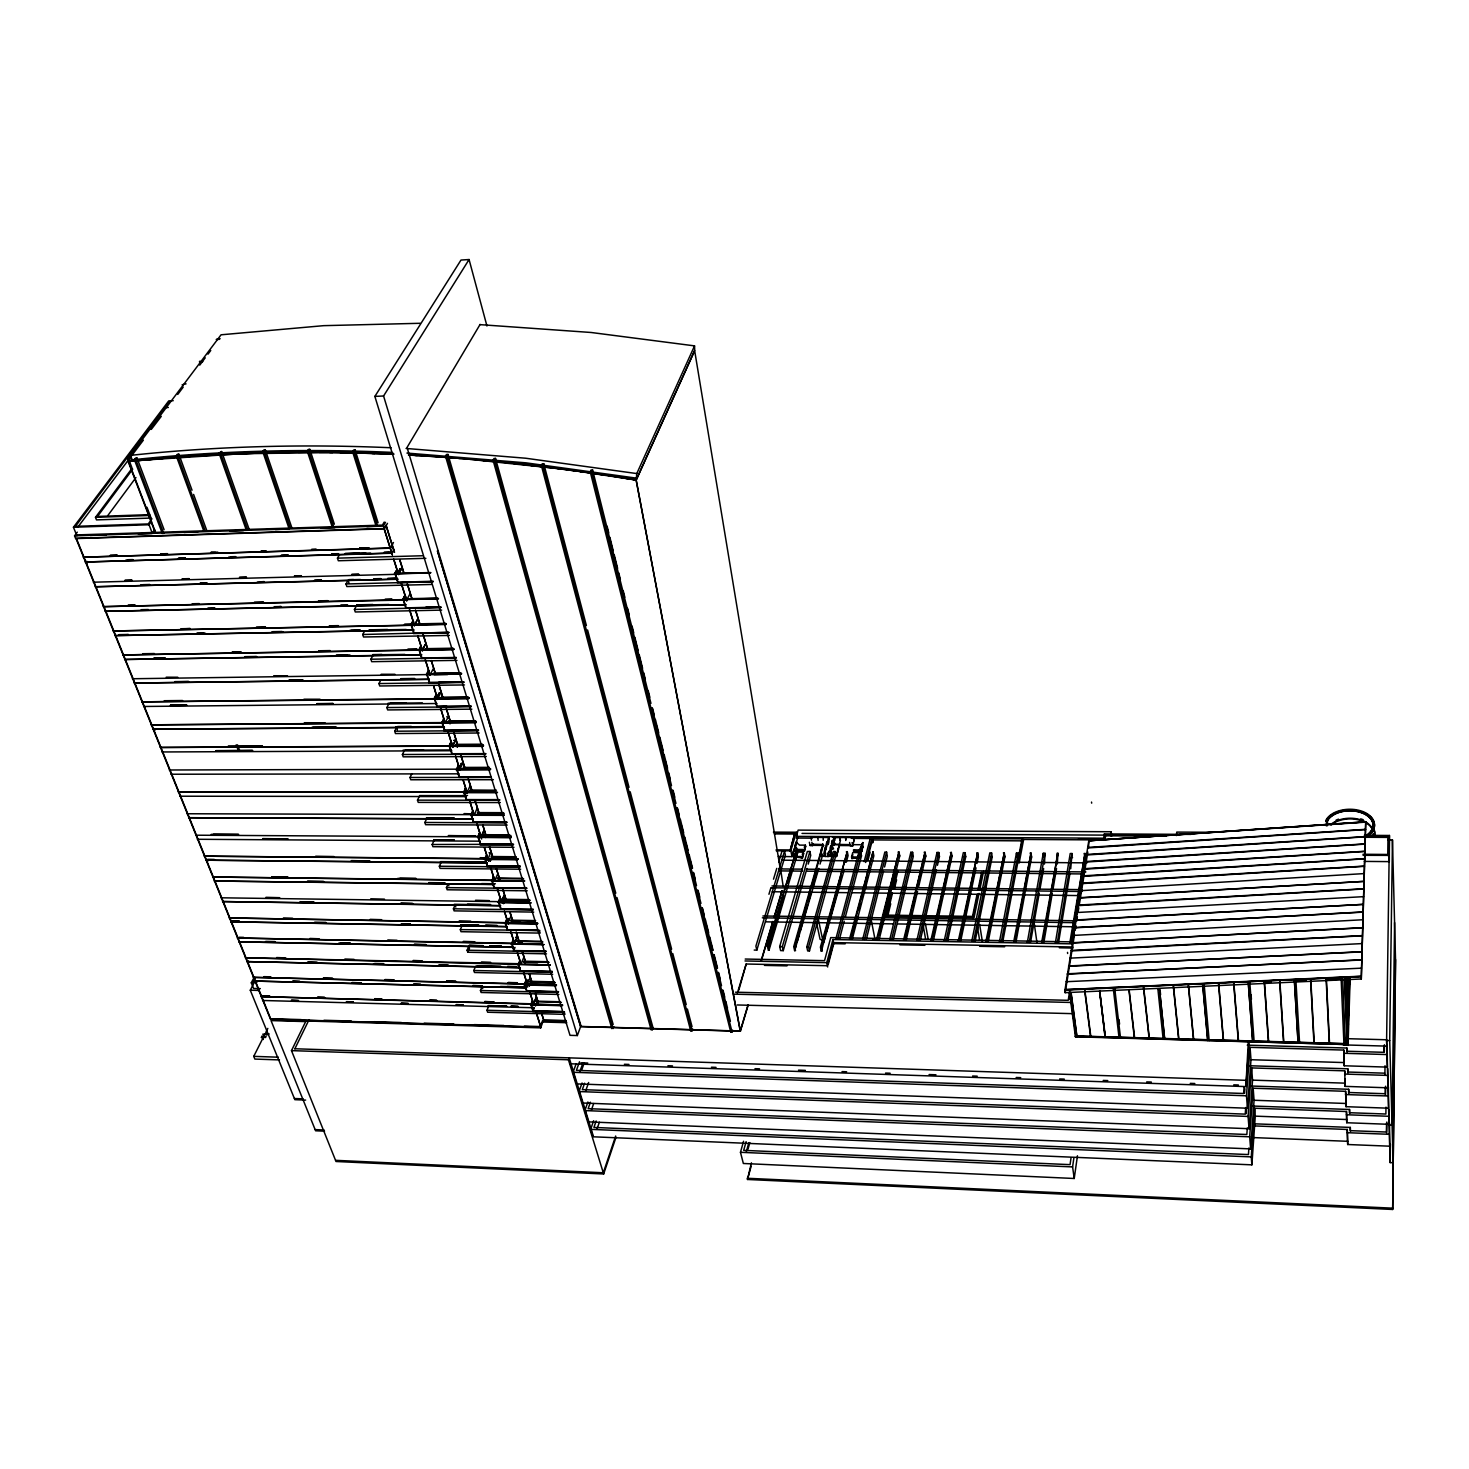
<?xml version="1.0" encoding="UTF-8"?>
<svg xmlns="http://www.w3.org/2000/svg" width="1469" height="1469" viewBox="0 0 1469 1469"><rect width="100%" height="100%" fill="white"/><g stroke="black" fill="none" stroke-linecap="round" stroke-linejoin="round"><path stroke-width="1.5" d="M1387.893 839.901L1392.465 839.937L1389.711 1040.585L1393.145 1162.714L1390.188 1162.603L1390.409 1144.296M1394.577 922.587L1392.098 1125.144L1389.086 1125.034M751.43 1162.824L747.482 1179.478L1392.667 1209.464L1395.513 959.441M1392.667 1209.464L1395.55 960.708L1392.465 839.937M1386.552 1122.904L1386.424 1132.03L1350.213 1130.653L1350.305 1127.421L1254.636 1123.822M1386.663 1133.407L1386.828 1122.022M582.073 1082.984L579.006 1091.559L582.532 1102.999L1249.054 1128.706L1248.081 1116.44L1251.625 1067.926L1344.704 1070.846L1345.145 1086.381L1388.021 1087.813L1387.764 1068.624M587.894 1101.989L584.864 1110.582L588.353 1121.875L1250.633 1148.887L1249.678 1136.804L1253.167 1088.217L1345.604 1091.32L1346.045 1106.69L1388.627 1108.195L1388.389 1086.895M593.641 1120.737L590.648 1129.349L592.943 1136.786L1251.882 1164.844L1251.257 1156.893L1254.673 1108.232L1346.485 1111.519L1346.742 1122.738L1389.086 1124.318L1388.958 1109.444M1253.424 1125.897L1347.275 1129.459L1347.697 1144.516L1389.729 1146.187L1389.527 1122.959M1384.11 1045.451L1384 1052.318L1346.798 1051.235L1346.908 1048.04L1247.236 1045.157M1384.312 1051.731L1384.422 1044.863M1365.748 836.247L1388.003 836.375L1387.746 855.491L1387.728 854.462L1363.03 854.26M1384.9 1074.831L1385.028 1065.741M1385.359 1086.913L1385.267 1093.744L1348.579 1092.495L1348.671 1089.282L1250.376 1085.995M1385.506 1095.305L1385.653 1086.197M1364.334 861.403L1389.307 861.624L1389.435 835.475L1364.352 835.347M1390.188 1162.603L1386.607 1040.493L1389.435 835.475M1385.983 1107.167L1385.873 1114.016L1349.442 1112.712L1349.534 1109.481L1251.9 1106.01M576.179 1063.721L573.057 1072.278L576.638 1083.883L1247.438 1108.214L1246.465 1095.782L1250.064 1047.342L1343.786 1050.078L1344.227 1065.778L1387.415 1067.118L1387.177 1045.395M479.628 324.612L591.162 332.49L694.543 345.876L636.775 473.569L636.206 480.051L740.394 1031.238L580.622 1026.611L437.431 550.802L580.677 1026.445L740.229 1031.073L748.033 1004.796M1361.194 976.756L1064.805 989.665L1065.19 992.677L1361.286 978.978L1365.674 821.832L1088.804 840.745L1365.674 821.832M1361.286 978.978L1365.766 822.383M1346.742 1122.738L1346.485 1111.519M1347.697 1144.516L1347.275 1129.459M1345.145 1086.381L1345.071 1079.072M1072.976 1012.031L1076.189 1035.976L1347.293 1043.669L1349.387 978.464M1070.093 992.64L1075.932 1036.141L1347.55 1043.871L1349.644 978.483M1346.045 1106.69L1345.604 1091.32M1069.542 993.026L1075.437 1036.802L1348.065 1044.588L1350.14 978.685M1248.815 1065.723L1347.807 1068.808L1347.697 1072.021L1384.643 1073.178M1344.227 1065.778L1343.786 1050.078M694.543 345.876L694.708 350.356L636.206 480.051L580.145 471.586M1329.261 1043.155L1326.158 979.603M1329.518 1043.174L1326.415 979.584L1339.03 979.07M1314.204 1042.733L1310.844 980.227M1298.082 1042.274L1294.446 980.906L1302.25 980.594M1283.777 1041.87L1279.903 981.512M1283.52 1041.87L1279.646 981.531M1268.39 1041.429L1264.166 981.2M1268.628 1041.448L1264.423 981.219M1250.633 1148.887L1254.067 1100.263L1253.167 1088.217M1251.882 1164.844L1255.279 1116.146L1254.673 1108.232M1247.328 1127.88L1246.832 1134.49L588.151 1108.654L590.428 1102.209M1249.054 1128.706L1252.543 1080.137L1251.625 1067.926M1248.907 1147.95L1248.43 1154.561L593.917 1127.439L596.157 1120.976M569.825 1063.758L1245.877 1086.583L1249.274 1041.301M1245.712 1107.534L1245.235 1114.126L582.312 1089.631L584.607 1083.204M1246.208 1113.667L1246.52 1109.26M1247.438 1108.214L1251 1059.718L1250.064 1047.342M1252.671 1040.988L1248.319 982.834M1244.096 1086.895L1243.6 1093.487L576.399 1070.368L579.502 1061.793M1245.877 1086.583L1248.283 1041.815M1244.574 1093.12L1244.904 1088.713M1238.257 1040.585L1233.611 982.688M1238.496 1040.585L1233.85 982.706M860.742 852.589L860.155 849.615L857.731 858.3M861.697 846.989L861.752 851.561L860.669 851.23M860.871 846.97L862.854 842.582L862.927 847.154L860.871 846.97L859.365 849.945L859.622 851.23L861.697 851.23M818.435 919.796L822.511 938.93L821.685 939.866L820.069 939.315L816.433 922.33M1223.273 1040.144L1218.517 984.065M1223.512 1040.162L1218.774 984.046M1207.683 1039.887L1202.762 984.707M1193.434 1039.299L1188.329 985.313M1193.709 1039.575L1188.55 985.479M1178.597 1038.877L1173.235 985.57M1178.872 1039.152L1173.474 985.589M770.454 937.993L768.434 938.911L769.168 937.369M1164.66 1038.491L1159.463 988.784L1164.642 1039.354M1176.375 835.586L1176.779 832.097L1213.192 832.28M1149.07 1038.032L1143.396 987.003M1149.309 1038.05L1143.653 987.003M1134.601 1037.628L1129.128 989.592M824.843 851.543L824.862 853.911M826.845 841.829L825.284 848.439M1105.129 1036.783L1099.638 991.189M826.111 849.413L826.331 846.309M826.79 843.996L828.883 837.036M743.571 1141.266L740.468 1152.302L743.351 1163.485L1074.225 1178.487L1077.456 1155.791M1090.806 1036.38L1084.912 990.602M1074.225 1178.487L1072.59 1166.919L1073.894 1157.866M1099.638 991.281L1105.129 1037.389M1071.03 1157.866L1070.056 1164.642L743.681 1150.356L746.123 1141.633M1110.564 835.677L1111.152 831.748L798.144 830.114L796.639 835.126M1104.927 839.166L1105.569 834.796L1168.204 835.145M1075.437 1036.802L1076.079 1031.954M1105.037 840.176L1105.569 834.796M1076.906 1035.994L1071.085 992.42M1103.403 840.341L1104.376 833.915L1191.047 834.392M1069.34 998.957L1070.056 994.458M1071.507 997.984L1070.828 1002.464L734.463 994.164M1069.634 991.3L1068.22 1000.316L735.492 992.199M1070.736 942.933L1084.985 853.452L1069.799 942.914M1071.415 940.344L1072.131 935.863M1072.847 931.383L1081.019 879.913M1072.003 942.584L1083.351 870.97M1084.067 866.49L1084.985 853.452M1064.805 989.665L1361.102 976.206M1066.09 981.714L1361.451 968.163M1067.302 974.149L1361.579 959.79M1068.569 966.29L1361.836 951.673M1069.891 958.155L1362.075 943.594M1071.14 950.406L1362.314 935.606M1072.315 943.061L1362.534 927.655M1073.545 935.422L1362.773 919.759M1074.775 927.839L1363.012 911.937M1075.987 920.292L1363.342 904.371L1076.043 919.98M1077.236 912.506L1363.563 896.659M1078.43 905.069L1363.691 888.763M1079.568 898.018L1364.022 881.382L1079.623 897.688M1080.762 890.673L1364.15 873.596M1081.974 883.089L1364.37 866.086M1083.149 875.855L1364.591 858.649M1084.306 868.675L1364.811 851.249M1085.444 861.55L1365.032 843.885M1086.583 854.462L1365.252 836.596M1087.721 847.429L1365.454 829.342M1064.896 990.547L1088.841 840.433M1065.19 992.677L1074.518 934.596M1075.235 930.134L1075.951 925.672M1076.667 921.21L1077.383 916.729M1078.099 912.267L1078.815 907.805M1079.55 903.343L1087.794 851.965M1088.511 847.503L1088.97 840.966M1055.385 942.823L1070.222 853.507L1072.039 853.526L1070.717 868.767M1057.276 942.859L1072.039 853.526M1058.561 942.529L1069.983 873.247M1043.926 942.088L1052.337 893.023M1053.108 888.561L1056.542 868.473M1057.313 864.011L1057.919 853.25L1041.65 942.4M1042.586 942.419L1057.919 853.25M1043.394 939.848L1046.075 924.221M1046.828 919.759L1051.437 893.005M1052.19 888.543L1054.889 872.935M1056.413 864.011L1057.019 853.25M1029.2 942.364L1045.047 853.305L1043.265 853.287L1027.327 942.327M1030.595 942.015L1039.281 893.023M1040.07 888.561L1043.633 868.51M1044.422 864.066L1045.047 853.305M1013.683 941.904L1031.036 853.048L1031.605 857.106L1016.052 941.592M1014.62 941.923L1031.036 853.048M1015.538 939.352L1017.999 926.021M1020.037 914.893L1020.863 910.449M1022.92 899.34L1027.841 872.659M1017.246 863.827L1022.222 837.716M1002.794 941.519L1018.825 857.162L1018.237 853.103L1016.456 853.085L999.453 941.831M1019.082 857.657L1021.891 842.949M1019.155 863.038L1023.636 839.442M1001.307 941.849L1018.237 853.103M987.866 938.856L990.914 923.358M992.218 916.711L995.725 898.973M997.91 887.9L1000.518 874.606M1002.703 863.533L1003.584 859.09M988.343 941.096L1004.906 856.886L1004.3 852.828L985.901 941.409M986.819 941.427L1004.3 852.828M973.598 941.354L991.575 852.901L989.812 852.883L971.744 941.317M975.159 941.023L992.199 856.941L991.575 852.901M972.845 918.419L977.84 894.18M978.74 889.773L981.916 874.349M979.033 893.409L974.057 917.666L884.173 916.307M979.952 888.984L983.569 871.356M977.069 894.382L972.515 916.417L886.229 915.114L891.591 893.317M977.968 889.975L981.604 872.366M960.799 940.619L976.022 867.848M976.958 863.441L978.336 856.831L977.693 852.791L958.284 940.931M959.202 940.95L977.693 852.791M959.881 940.601L962.195 929.583M965.904 911.937L969.595 894.309M971.45 885.476L972.368 881.069M973.304 876.662L974.222 872.255M976.077 863.441L976.995 859.016M946.054 940.858L965.096 852.699L963.333 852.681L944.218 940.839M947.707 940.546L965.739 856.721L965.096 852.699M930.832 940.417L951.324 852.424L952.004 856.445L933.458 940.105M931.75 940.435L951.324 852.424M933.513 935.698L935.478 926.884M939.389 909.274L941.335 900.479M942.327 896.072L944.273 887.258M945.246 882.869L947.211 874.055M918.694 940.38L938.764 852.479L937.02 852.479L916.876 940.344M920.42 940.05L936.451 869.703M937.442 865.296L939.444 856.5L938.764 852.479M903.564 939.94L925.084 852.222L925.782 856.243L918.584 886.964M904.482 939.958L925.084 852.222M905.877 937.406L912.047 911.092M913.075 906.704L915.132 897.926M917.703 886.945L921.32 871.594M906.263 939.627L917.556 891.352M891.499 939.885L912.598 852.277L910.853 852.277L889.681 939.848M893.317 939.554L913.314 856.298L912.598 852.277M829.232 837.22L812.945 837.055L828.847 837.293M892.656 888.947L896.953 871.521M887.147 914.912L892.491 893.115M893.574 888.745L897.853 871.301M887.515 916.895L890.728 903.802M894.474 888.543L896.604 879.821M876.479 939.444L898.991 852.02L899.726 856.023L879.252 939.132M877.379 939.462L898.991 852.02M879.435 934.743L882.667 921.632M883.75 917.262L894.952 872.659M864.47 939.407L886.578 852.075L884.852 852.075L862.67 939.37M866.379 939.077L883.457 871.374M884.558 867.004L887.313 856.078L886.578 852.075M849.541 938.966L873.063 851.818L873.835 855.821L852.387 938.654M850.441 938.985L873.063 851.818M851.506 938.636L856.023 921.21M858.851 910.303L860.54 903.766M861.679 899.414L867.885 875.432M865.645 862.487L872.366 836.834L873.192 841.149M867.041 860.54L872.439 839.901L1022.277 840.856M867.959 860.43L870.125 852.185M864.158 861.66L870.236 838.505M859.824 854.058L860.999 849.615M861.642 847.521C863.515 849.1 860.099 845.042 862.854 842.582M837.624 938.911L860.724 851.891L858.998 851.873L835.843 938.893M861.715 847.852L862.872 846.823L861.752 851.561M860.008 857.602L860.999 853.875L858.979 854.04M839.607 938.599L844.216 921.192M845.373 916.821L861.495 855.876L860.724 851.891M827.671 966.988L826.753 962.654L832.923 939.554L1072.462 943.869M828.185 964.637L833.786 943.612L845.171 943.832M851.873 858.557L853.103 857.859L851.873 858.557L851.561 856.96L852.754 852.534L858.667 852.571M852.828 854.517L851.818 858.245L858.777 858.3M859.365 849.945L853.471 849.89L853.783 851.506C856.427 849.817 851.304 851.561 857.988 851.212M853.783 851.506L853.911 850.478M853.048 857.547L852.92 858.575M854.94 850.478L854.811 851.506M846.309 862.119L848.09 855.601L847.282 851.634L820.418 947.174L821.281 951.196L843.959 870.823M849.578 842.49L850.239 845.832L852.754 845.85L854.095 840.452M822.181 951.214L821.318 947.193L847.282 851.634M850.973 837.348L850.863 837.771M849.963 844.62L834.025 844.363M821.281 951.196L822.475 946.862M823.65 942.51L825.413 935.992M826.588 931.64L828.369 925.121M830.719 916.436L837.201 892.546M839.57 883.842L841.333 877.324M845.465 862.119L847.227 855.601L846.438 851.616M839.46 845.611L836.522 856.354L828.645 856.28M747.482 1179.478L751.136 1166.257M809.456 950.976L808.574 946.954L835.053 851.524L833.345 851.524L806.793 946.917L807.675 950.939L809.456 950.976L835.861 855.509L835.053 851.524M836.32 855.38L840.507 840.25M746.344 1151.604L748.786 1142.882M831.325 853.948L830.187 851.781L831.711 846.878M832.794 848.715L831.656 846.53L833.18 841.645M833.033 841.406L833.896 838.322M830.683 851.855L832.354 847.099M748.033 1149.107L749.851 1142.57M832.537 846.034L833.529 842.49M832.152 846.603L834.447 837.495M831.197 856.152L830.903 854.591M834.227 845.336L833.547 842.398M828.259 844.326L829.03 841.572M827.892 856.28L829.379 850.918M830.885 845.556L829.948 849.376M832.354 840.323L831.436 844.014M821.795 856.225L827.928 856.519L828.424 854.756M829.434 851.157L828.902 852.681M830.94 845.795L830.407 847.301M832.409 840.562L831.895 842.012M818.821 868.399L794.637 950.682L795.867 946.348M797.079 942.033L798.934 935.533M800.164 931.199L803.231 920.365M804.461 916.032L807.528 905.198M808.758 900.864L811.2 892.216M813.055 885.715L816.727 872.715M820.033 864.066L822.493 855.399L820.822 851.414M829.195 837.055L827.781 843.518M794.637 950.682L793.737 946.66L822.879 844.528L812.339 844.216M795.519 950.7L794.619 946.679L823.081 845.501M808.225 864.103L810.723 855.454L809.896 851.487L807.344 851.469L779.69 946.569L780.608 950.59L783.252 950.645L806.977 868.436M813.293 836.963L813.238 837.146M783.252 950.645L782.353 946.624L809.896 851.487M809.346 842.233L810.062 845.556L812.541 845.575L812.981 843.647M802.57 853.416L803.58 853.416L802.368 858.135L801.541 857.437M804.406 847.117L805.636 846.419L804.424 851.12L803.598 850.422M804.479 847.429L804.608 846.419M802.368 858.135L803.323 852.149L797.483 852.093L797.759 853.379M804.424 851.12L805.361 845.152L799.54 845.116L796.051 842.141L794.747 846.493L796.547 851.065C797.814 849.027 797.667 851.745 804.351 850.79M801.486 857.106L801.339 858.135M803.543 850.092L803.396 851.102M769.021 950.186L768.085 946.183L796.198 851.23L767.204 946.165L769.021 950.186L797.061 855.197L796.198 851.23M796.547 851.065L797.777 850.367M768.14 950.168L784.097 896.2M787.917 883.255L791.736 870.291M797.704 850.055L797.575 851.065M795.5 858.08L795.629 857.07L802.294 857.823M794.398 857.749L792.672 853.507L793.976 849.119L793.499 853.526L796.455 857.767M761.052 960.983L772.767 921.559M774.071 917.189L781.894 890.893M778.368 856.519L792.066 856.629L797.594 838.064L796.345 832.225L773.428 832.115M740.394 1031.238L748.235 1004.906M761.273 961.001L773.006 921.504M774.31 917.115L782.151 890.765M798.53 850.753L795.574 846.511L796.877 842.141M794.858 833.07L790.028 850.918L794.858 833.07L774.236 832.941M792.066 856.629L790.799 850.79L796.345 832.225M802.258 871.135L779.36 870.897L779.984 865.425M778.735 861.917L782.004 851.12L784.538 851.139L755.892 946.128L756.829 950.131L754.203 950.076M732.627 1030.118L732.058 1032.009L730.717 1031.972L731.287 1030.081M756.829 950.131L785.401 855.087L784.538 851.139M737.328 993.173L746.179 964.013L827.396 965.721L833.566 942.602L1072.866 946.991M738.852 990.014L746.179 964.013M768.93 894.272L770.894 887.809M773.502 879.178L776.77 868.381M692.633 1028.961L692.046 1030.852L690.705 1030.816L691.311 1028.924M651.098 1029.659L651.722 1027.786L653.026 1027.823L652.401 1029.696L651.098 1029.659L493.07 460.164L493.988 458.493L495.512 458.42L615.786 893.189M615.658 1136.014L603.3 1172.758L335.556 1160.326M324.557 1131.167L315.615 1130.781L271.03 1020.588L305.662 1021.598L291.486 1050.629L336.015 1161.502L603.667 1173.97L616.007 1137.208M597.112 1128.706L599.352 1122.243M591.401 1110.013L593.66 1103.55M613.161 1024.481L447.99 454.454L446.466 454.509L445.511 456.18L611.838 1028.502L613.803 1026.684M611.838 1028.502L612.5 1026.647M585.598 1091.081L588.647 1082.488M579.722 1071.893L582.826 1063.317M581.853 1069.524L584.185 1063.097M603.667 1173.97L568.43 1059.773L569.182 1057.753L593.256 1135.904M486.955 326.008L469.07 259.536L460.991 260.05L374.87 396.41L570.009 1035.333L577.335 1035.553L580.953 1025.729L407.042 447.457L480.088 324.447M541.051 1024.609L542.538 1020.716L566.391 1021.396M305.901 1020.973L540.702 1027.859L543.567 1019.78L541.51 1013.206M533.981 1007.624L532.568 1011.517L564.371 1011.976M534.312 1007.624L532.935 1011.113L530.915 1004.686L532.292 1001.197L533.633 1005.475M535.506 1005.696L537.177 1001.656L535.671 1005.806M564.445 1011.81L533.229 1010.966L531.19 1004.539L532.77 1001.05L530.438 1004.759L562.315 1005.769M533.706 1004.025L536.001 997.873L533.651 1003.86L261.005 996.643L562.517 1004.961M518.777 963.719L245.305 957.806L550.122 965.206M529.262 985.846L530.97 981.806L529.446 985.956M976.426 920.347L977.528 919.539M526.545 983.11L527.867 979.786M527.444 984.12L529.832 978.134M526.563 981.274L524.194 984.983L556.218 985.754M526.233 981.255L524.617 984.744L526.673 991.263L558.293 992.034M556.457 985.093L525.333 984.34L526.508 981.108M539.784 930.373L460.311 929.638L460.991 931.695L540.151 933.109L539.472 930.85M517.822 964.766L520.21 961.057L518.961 964.123M519.659 961.057L518.245 964.527L520.32 971.119L552.142 971.835M552.344 971.597L520.614 970.972L518.539 964.362L520.155 960.891M515.05 947.413L513.471 950.957M513.434 940.564L511.781 944.034L513.893 950.718L545.899 951.361M486.973 1010.268L564.335 1012.38L564.941 1014.363L487.635 1012.233L486.973 1010.268L488.571 1006.394M515.766 937.351L517.07 937.387L514.627 943.318L237.28 938.012L541.767 944.2M514.683 943.502L517.07 937.387M832.299 853.746L830.187 851.781M512.828 940.38L511.359 944.273L513.709 940.399L512.442 943.465M558.863 994.458L481.097 992.493L480.455 990.51L482.071 986.635L482.713 988.637M537.525 930.336L507.65 929.877L505.52 923.101L507.172 919.631L504.803 923.487L537.397 924.038M537.415 930.575L507.374 930.042L505.226 923.266L506.676 919.796L507.741 923.193M507.246 921.779L508.623 918.474M503.61 903.674L505.281 899.726L503.959 899.707L530.217 900.24M501.498 901.58L504.014 895.686L501.553 901.764M552.711 974.278L474.487 972.496L473.826 970.495L475.46 966.639M502.875 903.086L504.51 899.248L529.226 899.597M498.156 902.443L530.952 902.902L498.156 902.443L499.68 898.569L500.617 898.771L499.258 901.635M533.376 909.329L501.058 908.925L498.891 902.039L500.562 898.587M467.785 952.243L467.105 950.204L468.776 946.348L469.456 948.386L467.785 952.243L546.486 953.84M513.985 847.301L432.878 846.695L432.161 844.51L513.544 844.271M492.152 880.702L493.859 877.25L491.417 881.088L524.506 881.235L492.152 880.702L494.355 887.662L526.71 888.066M494.869 880.464L497.422 874.569M834.227 843.573L834.006 841.204M490.058 860.963L491.913 856.978L490.242 861.073M460.311 929.638L462 925.782M484.531 859.273L517.896 859.512L484.586 859.457L486.147 855.601L487.102 855.784L485.706 858.63M520.283 866.379L487.561 866.122L485.321 859.053L487.047 855.619M488.075 858.869L490.609 852.828L489.269 852.81L490.609 852.828M870.823 918.933L870.493 917.978M533.743 912.102L454.105 910.872L453.425 908.778L455.133 904.959L455.812 907.052M481.189 836.981L483.76 830.94L481.134 836.797L476.966 823.87M511.065 837.716L477.609 837.312L479.243 833.658L478.857 836.871L511.285 836.889M477.664 837.495L479.243 833.658M479.867 833.859L478.104 837.257L480.363 844.436L513.434 844.51M527.261 890.802L447.127 889.773L446.429 887.643L448.155 883.842L448.871 885.954M504.253 815.368L470.649 815.24L473.165 811.421L471.384 814.854L473.679 822.126L506.805 822.218M472.651 811.604L471.09 815.001L473.385 822.273L506.585 822.42M474.212 814.781L476.874 808.942M520.669 869.207L440.057 868.381L439.341 866.233L441.104 862.432M467.142 792.268L469.841 786.448M466.591 799.65L464.277 792.268L465.159 788.853L463.525 792.672L497.33 792.691M432.161 844.51L433.943 840.709M459.026 768.489L461.266 763.458L462.698 763.641L461.266 763.458M459.962 769.425L462.643 763.458M490.334 769.701L456.29 769.774L458.934 766.157M456.29 769.774L457.942 765.973M458.585 766.157L456.749 769.536L459.118 777.009L490.573 776.826M458.879 765.973L457.52 769.15L490.554 768.875M507.209 825.082L425.606 824.697L424.872 822.475L426.689 818.71M730.717 1031.972L590.226 471.751L591.034 470.043L592.595 469.988L650.951 703.376M732.058 1032.009L591.787 471.696L592.595 469.988M452.672 746.252L455.445 740.505L454.013 740.321M483.209 746.381L448.908 746.344L450.652 742.763L451.571 742.745L450.193 745.921L483.448 745.554M448.963 746.546L450.652 742.763M451.277 742.947L449.422 746.307L451.828 753.891L485.651 753.762M452.617 746.068L455.39 740.303M294.828 1048.866L309.004 1019.78M500.341 802.57L418.243 802.386L417.49 800.146L419.326 796.382M445.291 722.748L448.1 717.019L446.649 716.835M839.791 839.956L840.323 837.312M444.74 730.277L442.298 722.583L444.171 719.204L441.471 722.785M476.287 722.087L442.775 722.344L444.226 719.406L443.234 719.204M493.382 779.708L410.751 779.764L409.998 777.487L411.853 773.741M468.978 698.087L435.246 698.436L436.715 695.498L435.724 695.314L436.66 695.296L434.769 698.675L437.229 706.497L471.255 706.167L436.917 706.644L434.457 698.84L436.128 695.516L437.358 699.409M436.789 697.793L439.194 693.019L440.59 693.001L437.78 698.913M436.844 697.995L439.194 693.019M261.684 1036.416L263.135 1039.446L261.684 1036.416L266.128 1036.545M279.477 1059.92L254.872 1059.076L253.751 1056.358L265.081 1033.845L269.194 1033.974M267.835 1028.41L265.779 1032.487L266.881 1035.186M435.724 695.314L433.924 698.877M264.769 1036.214L264.291 1037.151L262.841 1034.121L267.285 1034.268M486.312 756.535L403.167 756.829L402.396 754.515L404.287 750.788M692.046 1030.852L542.906 465.416L543.769 463.727L542.226 463.782L541.363 465.471L690.705 1030.816M463.855 681.91L429.609 682.351L427.112 674.418L428.746 671.26M426.267 674.602L428.085 671.076L429.04 671.058L427.589 674.179L461.541 673.72M449.367 635.434L363.541 636.995L362.714 634.516L448.926 632.294M430.178 674.712L433.098 669.038M479.133 733.013L395.473 733.545L394.702 731.213L396.612 727.486L397.383 729.836M260.325 988.619L253.568 988.453L251.291 982.816L254.449 976.775M255.037 977.895L252.943 981.935L257.075 982.045M305.644 1100.097L294.865 1099.675L250.281 990.216L253.458 984.12M420.336 646.47L421.364 646.654L418.5 649.977M422.393 649.959L425.349 644.303L422.466 650.161M471.861 709.16L387.669 709.931L386.88 707.562L388.826 703.853M421.897 657.837L419.363 649.794L420.997 646.654M414.57 625.023L417.563 619.422L414.625 625.243M464.479 684.94L379.737 685.986L378.947 683.562L380.912 679.89M412.495 621.497L410.677 625.206L413.505 621.681M448.669 632.478L413.725 633.121L411.155 624.968L413.156 621.681M446.356 623.884L411.963 624.582L413.45 621.479M652.401 1029.696L494.612 460.109L495.512 458.42M406.674 599.94L409.722 594.376M404.508 596.139L402.671 599.829L404.508 596.139L405.481 596.12L403.975 599.205L436.422 598.471M405.187 596.341L403.167 599.609L405.775 607.891L441.012 606.972M456.988 660.371L371.694 661.674L370.886 659.214L372.887 655.56M362.714 634.516L364.753 630.88M398.448 571.643L400.174 568.558M398.521 571.863L400.247 568.76M398.54 574.048L401.625 568.503L398.613 574.269M396.41 570.413L394.482 573.865L397.383 570.376L395.363 573.7L398.007 582.11M396.85 570.615L395.032 573.846L397.695 582.257L433.171 581.228M394.004 549.333L391.984 553.225L85.129 562.003L391.929 553.005M613.142 1028.557L447.035 456.125L447.99 454.454M392.498 544.522L390.405 548.194L83.182 557.173L390.35 547.974L393.472 542.483M441.655 610.112L355.259 611.967L354.433 609.451L356.49 605.816M1366.849 835.586A23.541 14.855 -0.9 0 0 1361.194 812.632A23.541 14.855 -0.9 0 0 1327.003 821.63L1325.717 821.355L1326.636 819.004A24.918 15.737 -0.9 0 1 1364.297 812.173A24.918 15.737 -0.9 0 1 1365.748 836.797M1325.717 821.355L1326.672 819.684A24.918 15.737 -0.9 0 1 1331.373 815.093M1326.213 825.725L1326.874 819.72A24.698 15.59 -0.9 0 1 1333.613 813.918M1327.058 825.909L1327.719 819.941A23.761 15.002 -0.9 0 1 1362.479 812.945A23.761 15.002 -0.9 0 1 1367.015 835.677M392.407 554.933L383.409 525.957L385.539 522.303M384.162 528.693L386.09 525.351L394.316 552.344M387.485 523.35L384.327 528.822L75.654 538.59L74.552 535.836L77.288 532.164M431.519 584.46L346.849 586.553L346.005 583.983L348.098 580.402L348.943 582.954M384.235 522.046L382.454 525.112L76.553 534.918M425.863 558.312L338.329 560.754L337.466 558.147L339.596 554.584M375.623 524.506L352.578 451.681L353.607 450.028L355.094 449.973L378.084 522.78M377.092 524.47L354.066 451.607L355.094 449.973M577.335 1035.553L383.574 395.987L469.07 259.536M331.884 525.92L307.241 451.056L308.306 449.404L309.794 449.349L334.363 524.194M333.334 525.865L308.71 450.983L309.794 449.349M290.036 527.224L264.2 451.534L265.301 449.918L263.851 449.973L262.749 451.607L288.603 527.279M245.8 528.638L219.083 453.223L221.654 451.534L249.069 529.097M219.083 453.223L221.654 451.534M154.778 529.905L152.335 533.357L149.048 524.745L151.491 521.311M151.95 518.759L148.277 523.937L75.452 526.343L169.431 401.588M203.456 530.034L176.262 455.886L177.437 454.27L178.869 454.215L192.035 490.205M176.262 455.886L178.869 454.215M107.604 515.839L135.938 477.554M150.866 518.061L96.513 519.897L95.485 517.345L132.045 468.336M132.724 469.144L97.487 516.445L149.599 514.646M162.343 533.486L134.395 459.705L135.589 458.089L137.003 458.034L164.087 529.685M134.395 459.705L137.003 458.034M77.857 527.096L143.374 440.131M151.289 429.389L161.259 416.351M177.749 394.408L183.239 387.082M199.747 365.138L205.238 357.812M207.992 354.158L210.746 350.503M76.902 535.781L73.45 527.242L168.715 400.908L173.213 400.688M182.119 384.805L186.067 383.85M199.986 361.08L199.417 361.833L202.74 361.668M132.283 459.852L130.3 455.39L221.048 334.803L323.713 325.659L420.152 323.29M834.686 837.734L834.998 840.213M839.937 837.348L840.25 840.195M845.777 840.47L845.703 837.33M825.358 847.044L823.797 853.691M828.424 837.275L828.993 840.176M1033.405 921.853L1033.386 920.475M812.761 837.367L829.085 837.477M978.152 921.136L978.464 919.631M923.836 920.292L924.166 918.804M873.174 939.444L874.9 939.481M764.743 917.813L763.825 917.886M130.3 455.39C216.861 446.062 304.138 443.969 391.103 447.751M128.262 460.256C215.796 450.689 304.083 448.504 392.039 452.379M137.792 460.605L176.757 457.171M176.868 457.043L128.189 461.597L155.42 533.082M178.741 457.043L226.685 454.013M186.636 456.455L267.395 452.636M1088.804 840.745L1365.674 822.144M1087.85 847.944L1365.564 829.581M1086.711 854.995L1365.344 836.816M1085.573 862.064L1365.123 844.124M1084.434 869.207L1364.903 851.469M1083.277 876.387L1364.683 858.869M1082.102 883.603L1364.462 866.324M1078.577 905.602L1363.801 888.984M220.075 338.586L216.237 339.504L219.524 339.321M1363.103 912.139L1074.831 927.508M1362.644 927.857L1072.37 942.731M1071.268 950.939L1362.406 935.808M1361.928 951.875L1068.624 965.959M374.87 396.41L383.574 395.987M164.932 407.629L168.329 407.464M1361.69 959.991L1067.357 973.8M1064.952 990.198L1361.212 976.408M131.292 456.786L127.803 456.932L131.806 467.417M262.749 451.607L264.2 451.534M130.649 457.63L127.16 457.777L155.751 532.935M307.241 451.056L308.71 450.983M352.578 451.681L354.066 451.607M1264.258 982.339L1270.997 982.063M1294.446 981.09L1306.418 980.594M1326.415 979.768L1342.684 979.089M445.511 456.18L447.035 456.125M493.07 460.164L494.612 460.109M541.363 465.471L542.906 465.416M236.693 453.737L288.016 452.305M590.226 471.751L591.787 471.696M95.485 517.345L149.875 515.472M73.45 527.242L149.048 524.745M74.552 535.836L383.409 525.957M90.27 535.487L106.282 534.973M138.288 533.945L152.005 533.504M184.011 532.494L197.727 532.053M229.733 531.025L243.45 530.584M275.456 529.574L289.173 529.134M321.178 528.106L334.895 527.665M366.901 526.636L380.618 526.214M110.248 555.319L117.116 555.117M160.598 553.85L167.448 553.648M217.798 552.16L210.93 552.362L215.576 552.454M261.262 550.893L265.834 550.765M311.593 549.406L316.166 549.277M359.648 548.01L368.792 547.735M110.34 555.539L117.208 555.337M160.672 554.052L167.539 553.85M261.335 551.114L265.907 550.967M311.667 549.626L316.239 549.498M359.721 548.212L368.866 547.955M128.17 559.707L132.743 559.579M178.447 558.257L185.296 558.055M231 556.751L235.573 556.622M281.277 555.3L288.144 555.117M333.849 553.795L338.403 553.666M345.27 553.464L358.969 553.078M384.107 552.344L390.974 552.16M125.967 559.983L132.816 559.781M178.52 558.477L185.388 558.275M228.797 557.026L235.646 556.824M281.35 555.521L288.218 555.319M331.627 554.07L338.476 553.886M345.344 553.684L365.91 553.097M384.18 552.564L391.048 552.381M127.987 560.056L132.559 559.928M178.337 558.624L185.204 558.422M230.982 557.118L235.554 556.971M281.332 555.668L288.199 555.466M331.682 554.217L338.549 554.033M345.417 553.831L370.592 553.115M384.327 552.711L388.918 552.583M337.466 558.147L422.815 555.741M396.483 570.633L397.456 570.596L395.859 573.461L430.711 572.543M124.975 580.31L131.843 580.126M182.248 578.823L189.115 578.639M239.52 577.317L246.388 577.133M294.498 575.885L301.365 575.701M351.77 574.379L358.638 574.214M125.067 580.512L131.935 580.347M182.321 579.025L189.207 578.841M239.594 577.537L246.461 577.354M294.571 576.087L301.439 575.921M351.844 574.599L358.711 574.416M395.363 573.7L430.582 572.781M394.482 573.865L430.509 572.928M396.318 574.324L93.3 582.201M142.879 584.68L149.746 584.497M200.078 583.211L206.945 583.046M264.145 581.577L257.295 582.11M314.495 580.292L321.344 580.126M373.971 578.786L380.838 578.602M387.706 578.437L396.85 578.198M140.675 584.937L149.82 584.717M200.151 583.432L207.019 583.248M314.55 580.512L321.417 580.328M348.869 579.631L353.46 579.52M387.779 578.639L396.924 578.419M142.713 585.029L149.581 584.864M200.004 583.579L206.872 583.395M314.586 580.659L321.454 580.475M348.961 579.778L360.419 579.484M387.908 578.786L397.071 578.566M397.805 579.061L95.154 586.755L397.86 579.282M432.951 581.595L397.273 582.716M346.005 583.983L433.024 581.816M404.581 596.359L405.536 596.341M128.097 605.228L134.983 605.063M192.329 603.759L199.215 603.594M254.266 602.327L263.447 602.125M318.498 600.858L327.679 600.656M385.025 599.334L391.892 599.168M410.365 598.673L437.799 598.03M128.189 605.43L135.056 605.283M192.402 603.961L199.288 603.796M254.339 602.547L263.52 602.327M318.571 601.078L327.734 600.858M385.08 599.554L391.966 599.389M438.478 598.636L403.479 599.444L406.087 607.725M438.386 598.801L103.197 606.66L404.397 599.995M141.428 609.672L148.296 609.525M207.863 608.184L214.731 608.037M274.317 606.697L281.185 606.55L274.336 607.064M340.753 605.228L347.62 605.063M356.783 604.861L372.832 604.512M141.226 610.021L148.369 609.727M207.772 608.552L214.823 608.239M340.826 605.43L347.749 605.43M356.857 605.081L389.065 604.512M405.866 604.659L105.107 611.343L405.94 604.879M426.01 607.064L436.807 606.826M440.81 607.34L405.352 608.331M354.433 609.451L440.884 607.56M418.261 623.848L445.511 623.297M181.091 628.75L190.217 628.567L181.164 628.952M256.322 627.263L265.448 627.079M338.384 625.647L329.276 625.812L338.458 625.849M404.508 624.325L411.338 624.196M446.301 623.682L411.963 624.582M256.396 627.465L265.522 627.281M404.563 624.545L411.412 624.398M411.155 624.968L446.245 624.123M446.043 624.509L113.04 630.972L412.348 625.28M119.136 634.645L128.317 634.461M197.158 633.139L204.044 633.01M272.867 631.688L282.048 631.505M350.889 630.183L360.07 630.017M369.233 629.834L387.596 629.485M118.879 634.994L128.409 634.663M196.424 633.506L205.55 633.323M271.673 632.056L283.076 631.835M349.218 630.568L360.125 630.219M369.307 630.036L406.234 629.485M413.799 629.889L114.913 635.6L413.854 630.091M448.614 632.919L413.322 633.58M426.028 648.655L453.095 648.196M142.934 653.723L154.337 653.54M241.1 652.071L231.955 652.236L241.173 652.273M318.718 650.785L330.139 650.583M407.758 649.298L416.884 649.133M143.007 653.925L154.429 653.723M318.791 650.987L330.194 650.785M407.813 649.5L416.957 649.335M419.767 649.353L454.013 648.986M419.363 649.794L453.903 649.225M453.811 649.371L122.735 654.935L453.701 649.61M153.859 658.149L165.262 657.947L153.951 658.332M245.084 656.661L256.487 656.478M336.291 655.192L349.971 654.972M372.777 654.605L381.903 654.458M245.029 657.01L256.561 656.68M336.364 655.394L347.804 655.358M372.851 654.807L404.893 654.439M421.603 654.733L124.59 659.489L421.658 654.935M456.271 657.451L421.566 658.002L419.032 649.959L420.758 646.672L422.025 650.675M456.161 657.69L421.162 658.443M370.886 659.214L456.235 657.892M277.586 452.581L298.391 452.232M429.095 671.26L428.085 671.076M433.686 673.096L460.587 672.729M166.217 677.209L177.731 677.246M273.693 675.74L287.483 675.758M381.15 674.271L394.941 674.289M434.31 673.702L461.505 673.335M427.112 674.418L461.431 673.959M461.358 674.106L132.375 678.751M434.2 674.712L447.641 674.528M174.848 681.634L188.546 681.451M289.044 680.129L302.743 679.945M400.945 678.66L414.662 678.476M174.921 681.836L188.62 681.653M289.118 680.331L302.816 680.147M401.019 678.862L412.44 678.715M174.664 681.983L188.399 681.8M289.044 680.478L302.761 680.294M401.129 679.009L412.569 678.862M429.297 679.211L134.12 683.048L429.352 679.413M439.121 681.983L459.448 681.726M463.782 682.057L428.893 682.938M378.947 683.562L463.727 682.497M441.233 697.187L467.95 696.912M164.234 700.731L182.56 700.529M303.936 699.226L320.04 699.244M441.857 697.793L468.868 697.518M468.905 697.885L435.246 698.436M468.868 698.326L141.722 701.851L468.666 698.711M170.569 705.12L186.581 704.955M316.973 703.633L333.004 703.467M170.643 705.304L186.655 705.138M317.047 703.816L333.059 703.669L317.01 703.982M390.258 703.082L406.27 702.917M170.367 705.469L186.416 705.304M388.036 703.247L422.411 702.917M436.936 703.522L143.595 706.479M446.668 706.167L437.762 706.46M386.88 707.562L471.127 706.754M448.669 720.948L475.221 720.728M304.322 722.73L325.035 722.766M448.137 721.554L476.14 721.334M476.231 721.903L442.775 722.344M476.176 722.326L151.013 724.823L475.993 722.711M312.787 727.137L335.703 726.971M397.585 726.512L411.338 726.421M311.557 727.486L336.621 727.302M395.822 726.88L443.656 726.531M444.373 727.1L152.794 729.193L444.428 727.302M445.254 730.24L476.415 729.836M478.545 730.056L444.428 730.442L442.004 722.748L443.638 719.406L444.85 723.244M478.361 730.442L444.024 730.883M394.702 731.213L478.417 730.644M454.068 740.505L455.445 740.505M450.708 742.947L451.626 742.947M455.996 744.342L482.383 744.214M228.172 746.234L262.382 746.068M455.463 744.967L483.301 744.82M228.246 746.417L262.455 746.252M483.503 745.756L160.176 747.464L483.393 745.995M216.182 750.641L252.613 750.475L216.255 750.824M405.315 749.998L423.531 749.924M216.016 750.971L252.521 750.824M403.112 750.163L451.02 749.961M451.791 750.732L161.994 751.963M485.725 753.615L452.121 753.744L449.734 746.16M402.396 754.515L485.596 754.203M298.299 452.36L308.802 452.195M463.212 767.424L489.452 767.351M463.837 768.03L488.149 767.993M490.609 769.077L169.302 769.995M456.235 769.572L490.426 769.462M459.062 773.832L171.01 774.236M459.926 776.807L490.756 776.77M490.352 777.211L458.714 777.45M409.998 777.487L490.444 777.413M470.337 790.157L496.412 790.175M495.108 790.799L469.768 790.597L471.2 790.799M495.365 791.883L464.737 792.048L466.132 789.055L465.159 788.853M495.439 792.066L178.135 791.846L497.514 792.305M462.937 795.463L467.509 795.463M419.546 795.592L465.287 795.647M419.62 795.757L465.434 795.812M466.206 796.602L179.897 796.216M497.752 799.65L467.105 799.595M499.772 799.705L466.297 799.797L463.965 792.434L465.544 789.055L466.72 792.727M417.49 800.146L499.662 800.293M308.71 452.342L319.269 452.25M477.37 812.596L503.261 812.669M477.994 813.22L504.161 813.312M464.057 813.606L470.998 813.826M477.829 814.083L503.72 814.175M502.288 814.542L471.843 814.616L473.22 811.604L472.247 811.421M502.361 814.726L187.004 813.753M504.198 815.185L470.649 815.24M453.939 817.829L426.451 817.737L454.123 818.178M506.75 822.034L474.193 822.071M424.872 822.475L506.53 822.842M802.019 833.419L1105.422 835.126M774.438 833.915L795.06 834.043M1105.698 835.806L1166.074 836.155M1365.784 837.275L1388.04 837.403L1388.003 836.375M509.468 834.851L484.293 834.704L484.752 836.173L509.908 836.32M796.767 836.375L1104.486 838.211M483.723 835.163L485.137 835.347M832.446 837.403L941.831 838.064M1078.54 838.891L1103.605 839.038M483.778 835.347L510.937 835.494M834.521 837.459L850.937 837.183L834.723 836.908L834.759 838.101M1022.002 838.872L872.072 837.954L872.898 842.27M213.372 834.208L238.455 834.355M475.644 835.806L448.284 835.641L475.699 835.99M211.169 834.374L238.529 834.539M796.271 838.046L812.32 838.156M851.928 838.395L871.925 838.524L872.751 842.839M1021.891 839.442L1101.823 839.937M511.341 837.073L195.671 835.2M477.609 837.312L511.23 837.312M262.841 838.597L287.961 838.946M433.704 839.735L454.252 840.066M262.712 838.946L287.814 839.111M433.832 840.084L454.362 840.213M480.234 841.186L197.323 839.276M854.26 844.675L860.393 844.712M833.951 844.602L839.295 844.638M810.007 845.318L823.852 845.409M838.762 845.52L852.699 845.611M511.377 844.253L481.171 844.216M804.681 846.732L805.71 846.75L805.361 845.152M513.269 844.914L479.977 844.859M798.255 849.486L804.076 849.523M776.091 849.835L789.808 849.927M860.852 850.533L861.936 850.863M853.966 850.79L854.995 850.808M776.311 850.808L790.799 850.79M1363.067 855.307L1389.141 855.38M802.625 853.728L803.653 853.746L803.323 852.149M860.026 854.187L861.054 854.205M802.368 854.113L803.451 854.444L802.423 854.425M859.769 854.572L860.871 854.903L859.842 854.885M821.593 855.252L825.137 855.289M830.995 855.325L836.338 855.289M797.061 855.197L795.353 851.23M859.787 855.858L861.495 855.876M899.726 856.023L898.128 852.02M925.782 856.243L924.203 852.222M939.444 856.5L937.699 856.5L937.02 852.479M952.004 856.445L950.443 852.424M963.995 856.702L965.739 856.721M978.336 856.831L976.812 852.773M990.437 856.923L992.199 856.941M1004.906 856.886L1003.419 852.828M1018.825 857.162L1017.044 857.143L1016.456 853.085M1031.605 857.106L1030.136 853.03M1070.754 857.584L1072.554 857.602M1085.481 857.547L1084.067 853.452M796.18 856.5L802.037 856.537M851.561 856.96L857.492 857.015M852.075 857.859L853.103 857.859M491.123 856.519L516.133 856.739M515.435 857.363L491.748 857.162L492.409 859.328M781.839 860.191L1087.005 862.872M315.67 856.225L334.014 856.556M480.234 857.676L484.862 857.896M491.582 857.969L516.574 858.19M518.006 858.924L204.173 856.17L518.061 859.108M319.177 452.379L350.871 452.709M332.784 452.544L240.732 453.737L127.583 461.174C202.557 452.985 278.082 450.212 353.46 452.011M485.321 859.053L517.951 859.347M214.492 859.512L207.643 859.457M351.422 860.614L369.747 860.963M440.516 861.624L486.184 862.046M214.217 859.677L207.349 859.604L207.919 860.999M351.403 860.944L369.711 861.128M440.59 861.789L486.331 862.211M487.047 862.836L205.789 860.191L487.102 863.019M520.228 866.196L488.057 866.067M778.919 868.913L801.835 869.152M806.408 869.189L1085.885 871.925M520.044 866.6L486.882 866.692M439.341 866.233L520.008 867.022M806.83 871.172L1083.847 873.963M497.862 878.021L522.725 878.315M523.717 878.958L497.312 878.48L498.689 878.682M271.655 876.773L287.685 876.956M399.954 878.242L415.984 878.425M271.728 876.956L287.759 877.14M397.732 878.389L416.058 878.609M494.814 880.28L212.619 877.03L524.69 880.831M771.978 885.972L1082.286 889.645M307.517 881.18L323.547 881.382M428.819 882.63L444.832 882.814M307.443 881.51L323.492 881.712M428.875 882.814L444.96 883.163M481.63 883.603L495.384 883.769M493.804 884.375L214.217 881.014L493.859 884.54M771.427 887.772L1082.01 891.499M526.655 888.231L494.061 887.827L491.858 880.849L493.345 877.415L494.447 880.904M446.429 887.643L526.545 888.47M772.327 891.738L847.595 892.675M852.167 892.73L1077.952 895.557M329.662 452.489L353.68 452.929M529.648 900.993L504.95 900.644L504.51 899.248M265.981 897.32L279.716 897.688M370.757 898.789L384.474 899.157M475.534 900.258L489.25 900.626M221.011 897.798L528.877 902.058M498.891 902.039L528.969 902.48M313.742 901.929L299.988 901.727L313.815 902.113M400.927 903.196L412.385 903.362M467.454 904.151L490.389 904.482M400.982 903.362L413.193 903.71M454.215 904.298L490.664 904.831M500.507 905.602L222.535 901.544L500.562 905.785M533.155 909.568L500.764 909.072L498.597 902.205L500.066 898.753L501.149 902.186M453.425 908.778L533.1 909.99M762.907 915.977L1075.271 920.769M762.338 917.813L1074.959 922.679M765.551 921.834L893.17 923.872M897.724 923.946L1075.492 926.81M506.346 919.796L507.227 919.814M511.065 920.182L535.616 920.586M534.349 921.21L510.514 920.641L511.891 920.843M511.487 921.559L520.43 921.706M283.425 917.923L292.625 918.235M370.188 919.355L381.665 919.704M459.246 920.824L470.723 921.173M537.599 923.211L229.164 917.96L537.654 923.395M505.226 923.266L537.562 923.634M314.586 922.312L325.989 922.495M410.365 923.946L401.257 923.781L410.42 924.276M460.55 924.791L478.802 925.103M485.633 925.213L497.036 925.415M314.495 922.642L326.045 922.679M460.678 925.121L478.949 925.433M485.688 925.397L497.238 925.745M1073.306 941.904L830.738 937.608L824.55 960.653L745.205 959.037M515.803 937.534L517.125 937.553M899.854 944.842L924.919 945.301M979.603 946.311L1004.649 946.77M1059.333 947.78L1073.013 948.038M517.529 940.821L541.951 941.28M542.924 941.96L516.996 941.298L518.355 941.482M779.69 946.569L782.353 946.624M806.793 946.917L808.574 946.954M517.951 942.198L522.395 942.272M243.652 937.369L239.08 937.277M309.977 938.452L319.195 938.801M387.798 939.94L397.016 940.289M463.341 941.372L474.854 941.758M543.916 944.494L512.075 943.869L514.187 950.572L546.101 951.122M511.304 944.09L543.842 944.64M265.705 941.409L274.85 941.592M341.157 942.878L350.32 943.061L338.935 943.006M414.331 944.31L425.771 944.53M482.934 945.65L469.217 945.375L483.099 945.981M489.801 945.779L501.223 945.999M265.522 941.739L274.923 941.758M414.387 944.475L425.845 944.861M489.856 945.944L501.278 946.183M513.581 947.211L238.823 941.831L513.636 947.395M467.105 950.204L545.844 951.783M340.202 452.636L361.484 453.003M745.022 960.965L826.753 962.654M764.468 965.39L787.017 965.867M548.176 961.718L523.9 961.203L524.323 962.544L537.562 962.838M549.167 962.397L523.423 961.846L524.727 961.864M276.594 957.549L285.776 957.898M344.884 959.018L354.047 959.367M413.156 960.469L422.319 960.836M481.446 961.938L490.609 962.305M518.539 964.362L550.287 964.802M308.141 961.975L317.377 962.342M374.632 963.444L383.795 963.646M438.827 964.858L448.045 965.225M477.847 965.867L500.782 966.382M507.613 966.363L516.831 966.731L507.907 966.694M307.517 962.287L316.625 962.489M373.548 963.737L382.656 963.939M439.598 965.188L448.706 965.39M476.029 965.996L501.076 966.547M520.008 967.612L246.829 961.589L520.044 967.777M552.307 971.431L521.091 970.899M473.826 970.495L552.105 972.258M1348.817 993.283L1348.615 979.254M530.199 981.31L554.327 981.88M555.3 982.559L529.74 981.953M532.806 982.688L554.731 983.22M264.034 976.665L270.884 976.83L264.108 976.83M323.364 978.097L332.508 978.299M384.988 979.566L394.114 979.786L385.043 979.731M446.613 981.035L455.739 981.255M508.219 982.504L517.363 982.724M323.437 978.244L332.563 978.464M446.668 981.2L455.794 981.421M508.274 982.669L517.4 982.89M1348.597 1003.254L1347.826 978.758M525.112 983.899L253.201 977.362L556.42 984.928M1348.487 1003.602L1347.954 978.795M556.365 985.35L524.139 984.818L525.627 981.09M292.882 981.053L299.786 981.384M352.156 982.504L361.337 982.89M413.707 984.01L420.611 984.34M472.981 985.442L482.144 985.828M507.227 986.452L527.738 986.948M292.717 981.365L299.566 981.549M354.378 982.871L361.227 983.036M413.725 984.322L420.575 984.487M473.091 985.772L482.236 985.993M500.488 986.452L525.608 987.058M526.324 987.719L254.706 981.072L526.379 987.884M251.291 982.816L255.477 982.926M558.459 991.63L527.426 991.024M558.514 991.795L526.949 991.098L524.91 984.579M480.455 990.51L558.257 992.456M355.553 452.066L393.6 453.407M355.773 452.985L374.724 453.554M250.281 990.216L259.187 990.437M737.126 1004.961L1072.333 1013.647M536.424 1001.142L560.405 1001.766M561.378 1002.446L537.03 1001.821L537.636 1003.786M269.562 995.927L262.694 995.743L269.635 996.092M317.616 997.194L324.484 997.378M374.834 998.7L381.701 998.883M429.756 1000.132L436.624 1000.316M317.69 997.359L324.557 997.524M374.889 998.865L381.756 999.03M429.811 1000.297L436.679 1000.481M531.613 1004.3L562.572 1005.127M530.915 1004.686L562.48 1005.365M291.615 1000.15L298.538 1000.499M346.482 1001.619L353.405 1001.968M401.349 1003.088L408.253 1003.437M456.216 1004.557L463.121 1004.906M488.277 1005.567L506.548 1006.063M511.083 1006.026L517.988 1006.375M291.45 1000.462L298.317 1000.646M346.39 1001.931L353.258 1002.115M401.349 1003.4L408.217 1003.584M456.29 1004.888L463.157 1005.071M488.351 1005.732L506.658 1006.228M511.249 1006.357L518.116 1006.54M532.604 1007.734L262.565 1000.481M562.333 1011.498L533.688 1010.892M1347.275 1030.595L1347.477 1035.278L1345.586 978.538M1345.329 1038.62L1386.626 1039.777L1386.809 1046.13L1343.309 1044.881M1386.607 1040.493L1389.711 1040.585M543.567 1019.78L566.318 1020.588M1075.4 1036.471L1348.065 1044.588M542.961 1022.02L566.795 1022.699M274.391 1018.788L280.873 1018.972M301.237 1019.596L271.636 1018.733L272.151 1019.982L301.347 1020.845M324.006 1020.257L351.33 1021.047M374.099 1021.708L401.423 1022.516M424.192 1023.177L453.792 1024.04M474.267 1024.628L503.867 1025.491M524.36 1026.096L540.298 1026.556L540.702 1027.859M1343.694 1053.273L1387.048 1054.558M1251 1059.718L1344.337 1062.583M361.392 453.131L382.803 453.737M261.207 1037.353L265.65 1037.481M1344.594 1074.059L1387.654 1075.418M1252.543 1080.137L1345.255 1083.167M294.865 1048.756L1245.4 1080.303M291.486 1050.629L568.43 1059.773M580.879 1062.803L587.747 1063.042M624.398 1064.272L628.989 1064.437M667.936 1065.741L672.508 1065.906M711.455 1067.21L716.046 1067.375M754.993 1068.679L759.565 1068.844M798.512 1070.148L805.379 1070.387M842.031 1071.617L846.621 1071.782M885.568 1073.086L890.141 1073.233M929.087 1074.555L935.955 1074.794M972.607 1076.024L977.197 1076.171M1016.144 1077.493L1020.716 1077.64M1059.663 1078.962L1064.254 1079.109M1103.182 1080.431L1107.773 1080.578M1146.72 1081.9L1151.292 1082.047M1190.239 1083.369L1194.83 1083.516M1233.776 1084.838L1238.349 1084.985M253.751 1056.358L278.357 1057.203M1345.494 1094.552L1388.26 1096.003M573.057 1072.278L1246.465 1095.782M1254.067 1100.263L1346.137 1103.476M1346.394 1114.751L1388.848 1116.275M1255.279 1116.146L1346.834 1119.525M579.006 1091.559L1248.081 1116.44M372.043 453.48L393.784 454.325M1347.183 1132.691L1389.38 1134.307M294.388 1098.518L303.018 1098.849M584.864 1110.582L1249.678 1136.804M1252.029 1137.539L1347.807 1141.303M590.648 1129.349L1251.257 1156.893M382.73 453.884L393.527 454.196M315.137 1129.606L324.08 1129.992M740.468 1152.302L1072.59 1166.919M747.152 1178.267L1392.63 1208.161M408.602 454.949L436.734 456.639M406.05 448.449L525.645 458.218L636.775 473.569M406.931 453.076L526.012 462.845L636.665 478.178M408.511 454.123L525.516 463.782L636.224 479.133M408.511 455.096L417.233 455.519M414.974 455.445L427.938 456.161M425.808 456.088L449.441 457.63M436.66 456.786L458.53 458.236M447.531 457.557L460.238 458.457M458.438 458.383L471.072 459.356M469.382 459.283L558.569 468.666M480.436 460.072L513.489 463.304M480.345 460.219L502.361 462.313M513.416 463.451L546.762 467.087M524.488 464.645L569.054 469.915M557.816 468.629L580.659 471.604M568.98 470.062L591.419 473M593.66 473.33L613.858 476.323M593.586 473.477L602.547 474.781M613.785 476.489L636.077 479.867L740.229 1031.073M625.041 478.233L636.206 480.051L694.653 350.65L779.819 866.177M1325.681 820.675L1326.966 820.951A23.541 14.855 -0.9 0 1 1361.175 811.953A23.541 14.855 -0.9 0 1 1366.831 834.906M817.774 837.018L818.123 840.397M823.209 840.323L823.283 837.11M833.566 841.094L835.035 843.702M832.133 846.254L833.602 848.898M232.543 921.081L239.318 921.026L232.249 921.228L232.8 922.569M86.8 561.25L87.461 562.921M154.429 728.624L155.035 730.13M248.316 960.983L248.849 962.287M76.002 538.444L270.535 1019.339L540.904 1027.235L536.093 1011.921M146.973 507.282L150.958 517.767M237.482 744.82L239.924 751.228M236.178 744.82L238.621 751.247M135.791 459.632L163.738 533.449M193.596 494.447L206.762 530.456M177.694 455.831L204.852 529.978M220.515 453.168L247.214 528.601M265.301 449.918L291.835 527.72M827.892 842.049L824.733 853.158L825.413 856.5M492.537 880.28L493.915 877.434L492.96 877.232M411.485 624.802L414.056 632.974M457.061 769.37L459.411 776.862M478.417 837.11L480.675 844.271M429.297 682.497L426.8 674.583L428.507 671.26L429.756 675.226M487.267 866.288L485.027 859.218L486.551 855.784L487.653 859.31M386.09 525.351L394.555 552.344M393.784 559.303L398.595 574.599M401.349 583.358L406.84 600.839M409.594 609.598L414.405 624.894M417.839 635.838L421.97 648.949M425.404 659.875L430.215 675.189M437.78 699.244L433.667 686.115L437.597 699.409M445.346 723.299L440.535 707.985L445.089 723.244M452.911 747.354L448.1 732.039L452.746 747.188M455.665 756.094L459.779 769.205M463.212 780.149L467.344 793.26M470.098 802.019L474.212 815.13M484.531 847.925L488.663 861.054M490.719 867.61L494.851 880.721M497.587 889.479L501.719 902.59M504.473 911.349L507.907 922.275M508.109 922.605L510.643 916.84M510.661 931.015L514.774 944.145M517.529 952.885L521.109 963.939L523.515 957.99M523.717 972.57L527.848 985.681M529.905 992.236L534.037 1005.365M392.26 554.786L383.997 528.546L76.333 538.297L270.81 1019.174L540.757 1027.07L536.626 1013.941M393.619 559.156L398.448 574.471M401.184 583.211L406.693 600.692M409.447 609.451L414.442 625.757M417.692 635.691L422.503 650.987M425.257 659.728L429.995 675.226M455.5 755.947L459.76 769.903M463.066 779.984L467.197 793.113M469.933 801.854L474.01 815.24M477.498 825.909L481.63 839.019M484.384 847.778L488.498 860.889M490.573 867.444L494.667 880.904M497.44 889.314L501.572 902.425M504.308 911.184L508.439 924.295M511.194 933.035L514.627 943.979M517.382 952.72L520.907 964.343M523.57 972.405L527.591 985.607M529.758 992.071L533.853 1005.494M404.948 596.341L406.234 600.49M412.918 621.699L414.203 625.776M451.056 742.947L452.25 746.748M458.346 766.157L459.522 769.903M479.647 833.859L480.767 837.44M513.214 940.564L514.26 943.906M526.012 981.255L527.371 985.607M399.88 559.946L403.993 573.094M407.409 584.038L412.201 599.37M415.635 610.333L419.73 623.48M423.164 634.424L427.956 649.757M431.39 660.701L435.485 673.849M443.032 697.94L438.919 684.811L442.867 697.793M446.447 708.903L450.561 722.05M453.976 732.994L457.41 743.938M460.825 754.901L464.938 768.048M468.372 778.992L472.485 792.14M479.335 814.046L475.221 800.899L479.169 813.881M486.184 835.953L482.75 824.99L486.019 835.788M489.599 846.897L493.033 857.841M496.449 868.803L499.882 879.747M502.618 888.506L506.034 899.469M510.147 912.616L512.883 921.375M516.317 932.319L519.053 941.078M522.487 952.041L525.223 960.799M529.336 973.947L532.072 982.706M535.487 993.65L538.223 1002.409M541.657 1013.371L543.714 1019.945M399.715 559.799L403.828 572.947M407.244 583.909L412.055 599.242M415.47 610.186L419.583 623.333M422.999 634.277L427.81 649.61M431.225 660.554L435.338 673.702M446.301 708.756L450.414 721.885M453.829 732.847L457.263 743.791M460.678 754.754L464.792 767.883M468.207 778.845L472.32 791.975M489.452 846.732L492.868 857.694M496.302 868.638L499.717 879.6M503.151 890.545L505.887 899.303M510 912.451L512.736 921.21M516.17 932.154L519.585 943.116M522.321 951.875L525.057 960.634M529.171 973.782L531.907 982.541M535.34 993.485L538.076 1002.244M449.294 721.554L450.028 723.905M456.62 744.967L457.336 747.28M484.917 835.347L485.596 837.532M505.116 899.891L505.777 902.003M524.506 961.864L525.149 963.884M617.017 897.614L653.026 1027.823M543.769 463.727L586.388 625.537M587.563 629.962L629.007 787.347M630.183 791.791L671.627 949.158M672.784 953.601L686.225 1004.576M687.382 1009.019L692.064 1026.739M607.083 526.177L608.735 532.843M609.855 537.287L613.179 550.618M614.299 555.043L617.623 568.374M618.724 572.818L620.395 579.484M623.168 590.593L624.839 597.24M627.612 608.35L629.283 615.015M632.056 626.125L633.708 632.79M634.828 637.234L638.152 650.547M639.272 654.99L642.596 668.322M643.697 672.765L645.368 679.431M648.141 690.522L649.812 697.187M652.585 708.297L654.238 714.962M655.358 719.406L658.681 732.737M659.801 737.163L663.125 750.494M664.227 754.937L667.569 768.269M668.67 772.712L670.341 779.378M673.114 790.469L674.785 797.134M677.558 808.244L679.211 814.909M680.331 819.353L683.654 832.666M684.774 837.11L688.098 850.441M689.2 854.885L692.542 868.216M693.643 872.659L695.314 879.307M698.087 890.416L699.758 897.082M702.531 908.191L704.184 914.856M705.304 919.282L708.627 932.613M709.747 937.057L713.071 950.388M714.173 954.832L717.515 968.144M718.616 972.588L720.287 979.254M723.06 990.363L724.713 997.029M725.833 1001.472L727.504 1008.138M652.052 707.819L655.394 721.15M656.496 725.594L659.838 738.944M660.94 743.387L664.282 756.719M665.384 761.162L671.498 785.621M672.618 790.065L675.942 803.396M677.062 807.84L680.386 821.171M681.506 825.633L684.848 838.964M685.95 843.408L689.292 856.739M690.393 861.183L692.064 867.848M693.166 872.311L696.508 885.642M697.628 890.085L700.952 903.417M702.072 907.86L705.395 921.21M706.516 925.654L709.839 938.985M710.959 943.429L712.63 950.094M713.732 954.538L717.074 967.887M718.176 972.331L721.518 985.662M722.619 990.106L725.961 1003.437M727.063 1007.899L730.405 1021.23M810.851 837.11L811.494 840.176M811.843 842.251L812.541 845.575M819.72 854.499L820.106 856.464M832.923 939.554L833.841 943.888M822.713 843.775L823.154 845.74M821.244 849.1L821.63 851.102M831.215 856.556L830.536 853.214L832.023 847.852L832.409 849.192M827.781 842.343L828.185 844.565M829.195 854.756L828.7 856.537L828.002 853.195M827.249 853.195L827.928 856.519M836.21 854.627L836.54 856.592L836.981 854.591M828.957 836.871L828.993 838.064M839.368 844.546L838.964 847.356M838.468 849.192L837.477 852.754M837.697 849.229L838.028 851.23M845.758 839.625L845.446 837.238M853.489 837.367L854.132 840.709M852.093 842.508L852.754 845.85M871.337 920.641L875.12 939.866M910.853 852.277L911.57 856.28M923.285 926.186L925.599 939.077M925.397 923.634L928.077 938.673M780.829 870.548L783.197 886.523M977.473 927.068L979.566 940.031M979.639 924.497L982.412 941.794M1034.194 923.193L1036.985 942.767M1043.265 853.287L1043.816 857.363M1067.504 952.389L1067.651 953.491M1070.993 992.952L1076.887 1036.857M1070.35 992.456L1072.407 1007.679M1084.673 990.583L1090.586 1036.985M1099.675 990.932L1105.422 1037.059M1119.029 1019.596L1119.562 1024.077M1114.732 988.362L1120.535 1038.087M1091.522 802.074L1091.669 803.157M1113.282 988.435L1119.084 1038.05M1104.376 833.915L1104.853 837.936M1111.152 831.748L1111.647 836.1M1128.89 989.592L1134.38 1038.234M1160.124 990.345L1160.583 994.752M1157.866 988.802L1163.173 1039.317M1204.139 984.377L1209.171 1040.621M1202.634 984.45L1207.683 1040.585M1251.092 994.862L1251.423 999.287M1249.844 982.761L1254.159 1041.907M1248.375 984.469L1252.653 1041.87M1295.878 979.988L1299.588 1043.21M1294.464 982.302L1298.082 1043.155M1310.605 980.245L1313.965 1043.339M1341.142 978.978L1343.97 1044.477M1344.704 1070.846L1344.888 1074.959M1346.742 978.593L1348.505 1014.271L1347 978.593M1346.357 978.005L1348.322 1024.701L1345.99 978.372M1345.843 978.005L1346.026 982.449M1346.32 988.949L1346.687 998.002M1347.257 1011.168L1347.44 1015.795M1345.218 978.923L1347.587 1034.929M1345.071 978.519L1345.255 983.055M1345.751 994.366L1345.935 999.067M1346.412 1010.397L1346.596 1014.914M1344.796 978.997L1347.55 1043.871M1344.539 978.831L1347.293 1043.669M1346.908 1048.04L1347.091 1052.208M1347.807 1068.808L1347.973 1072.921M1348.671 1089.282L1348.854 1093.358M1349.534 1109.481L1349.717 1113.484M1350.305 1127.421L1350.488 1131.387M1342.703 978.905L1345.494 1044.514M1349.846 978.079L1350.011 983.661M1349.313 978.868L1349.497 983.312L1349.056 978.85M1348.358 979.235L1348.928 993.099M1347.495 977.968L1349.019 1014.638M1369.328 815.901A24.918 15.737 -0.9 0 1 1367.878 836.173A24.698 15.59 -0.9 0 0 1369.145 815.993M1333.466 813.808A24.918 15.737 -0.9 0 1 1352.178 810.007M1357.797 810.741A24.918 15.737 -0.9 0 1 1360.459 811.421M1362.975 812.284A24.918 15.737 -0.9 0 1 1367.437 814.542A24.698 15.59 -0.9 0 0 1357.723 810.888M1335.89 812.816A24.698 15.59 -0.9 0 1 1352.159 810.135M1373.295 833.547A23.486 14.874 -0.8 0 1 1373.019 835.292M1330.969 824.421A23.486 14.874 -0.8 0 1 1355.042 818.545A23.486 14.874 -0.8 0 1 1372.909 830.114M1330.987 825.082A23.486 14.892 -0.8 0 1 1355.079 819.225A23.486 14.892 -0.8 0 1 1372.927 830.775M1374.286 830.609A24.863 15.755 -0.8 0 1 1374.415 836.1M1374.268 829.93A24.863 15.755 -0.8 0 1 1373.754 837.22M1336.074 820.124A24.863 15.755 -0.8 0 1 1338.553 819.169M1360.716 818.857A24.863 15.755 -0.8 0 1 1363.232 819.72M380.912 578.823L374.044 578.988L381.04 578.97M473.202 818.857L188.601 817.7L473.257 819.041M507.08 926.553L230.725 921.816L507.136 926.719M493.841 1001.821L484.678 1001.583L493.896 1001.987"/></g></svg>
